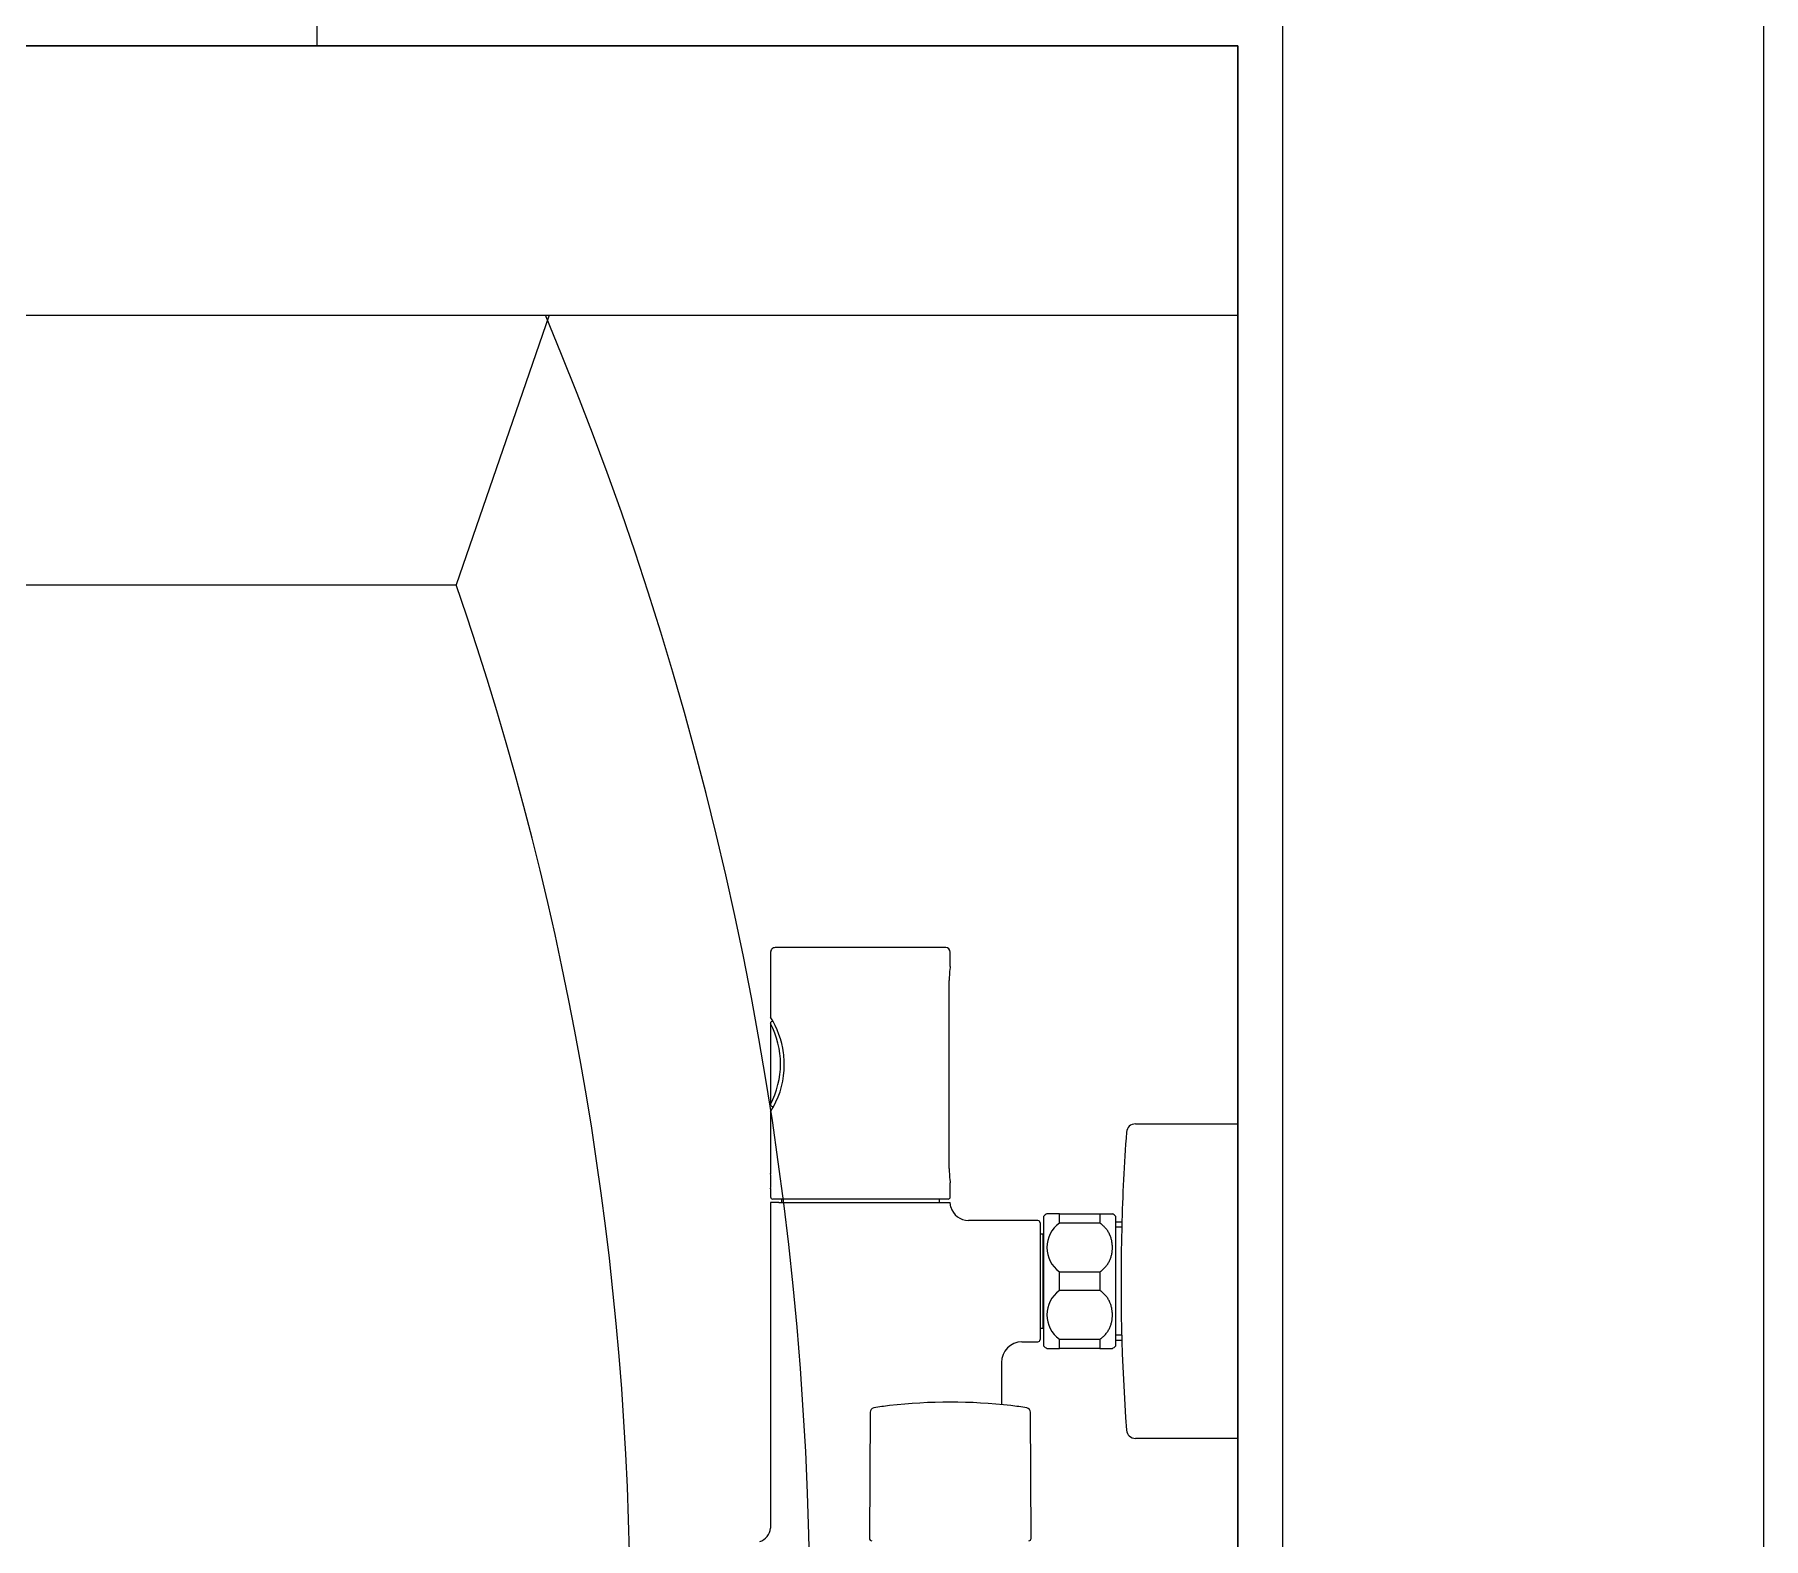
# Model space of a CAD drawing. Header units: millimetres. Extents: x 976 to 9349, y -1578 to 2211.
# Drawn here: x 6146.1 to 6184.58, y 54.88 to 88.35 of the extents above; entities that cross this region are included whole.
import ezdxf

# ---------------------------------------------------------------- set-up
doc = ezdxf.new("R2010")
doc.units = ezdxf.units.MM
for name, color, linetype in [('Płytki', 254, 'Continuous'), ('Wbudowane', 175, 'Continuous'), ('Ściany', 7, 'Continuous')]:
    doc.layers.add(name, color=color, linetype=linetype)

# ---------------------------------------------------------------- blocks, each defined once
blk = doc.blocks.new('Z$W@#9123')
for p, q in [((10.925, 52.903), (3.925, 52.903)), ((3.925, 50.624), (3.925, 52.903)), ((9.425, 52.903), (5.425, 52.903)), ((10.925, 52.903), (10.925, 50.624)), ((16.925, 52.903), (12.925, 52.903)), ((5.925, 49.833), (5.925, 50.112)), ((5.975, 50.183), (8.875, 50.183)), ((6.103, 50.183), (6.103, 50.322)), ((6.22, 50.319), (6.22, 50.183)), ((8.63, 50.319), (8.63, 50.183)), ((8.747, 50.322), (8.747, 50.183)), ((8.925, 49.833), (8.925, 50.112)), ((5.925, 48.933), (5.925, 49.833)), ((5.925, 49.833), (6.134, 49.833)), ((6.134, 49.833), (6.134, 48.933)), ((7.216, 48.933), (7.216, 49.833)), ((7.216, 49.833), (7.634, 49.833)), ((7.634, 49.833), (7.634, 48.933)), ((8.716, 48.933), (8.716, 49.833)), ((8.716, 49.833), (8.925, 49.833)), ((8.925, 49.833), (8.925, 48.933)), ((6.134, 48.933), (5.925, 48.933)), ((5.925, 48.933), (5.925, 48.653)), ((7.634, 48.933), (7.216, 48.933)), ((8.925, 48.933), (8.716, 48.933)), ((8.925, 48.653), (8.925, 48.933)), ((8.875, 48.583), (5.975, 48.583)), ((6.125, 48.503), (8.725, 48.503)), ((6.388, 48.583), (6.38, 48.573)), ((8.47, 48.573), (6.38, 48.573)), ((6.38, 48.573), (6.38, 48.503)), ((8.47, 48.573), (8.462, 48.583)), ((8.47, 48.503), (8.47, 48.573)), ((6.075, 48.453), (6.075, 46.906)), ((8.775, 48.104), (8.775, 48.453)), ((13.152, 48.302), (10.343, 48.288)), ((10.173, 47.647), (9.24, 47.647)), ((0, 46.403), (0, 42.603)), ((0.417, 46.503), (0.1, 46.503)), ((1.333, 46.478), (0.733, 46.478)), ((4.917, 46.478), (1.333, 46.478)), ((5.55, 46.503), (5.233, 46.503)), ((5.6, 46.453), (5.6, 42.553)), ((5.675, 46.263), (5.6, 46.263)), ((5.777, 46.515), (5.675, 46.497)), ((5.675, 46.035), (5.675, 46.498)), ((5.675, 42.69), (5.675, 46.035)), ((10.343, 44.718), (13.152, 44.703)), ((5.6, 42.743), (5.675, 42.743)), ((0.1, 42.503), (1.55, 42.503)), ((1.69, 42.499), (3.49, 42.499)), ((3.65, 42.503), (5.031, 42.503)), ((5.369, 42.503), (5.55, 42.503)), ((5.675, 42.69), (5.675, 42.503)), ((5.675, 42.503), (12.925, 42.503))]:
    blk.add_line(p, q)
for centre, radius, start, end in [((4.125, 50.624), 0.2, 180, 265.7757), ((7.425, 95.303), 45, 265.7757, 268.4656), ((7.425, 95.303), 45, 268.4656, 274.2243), ((10.725, 50.624), 0.2, 274.2243, 0), ((6.765, 49.569), 1, 142.1519, 147.1021), ((8.085, 49.569), 1, 32.8979, 37.8481), ((6.675, 49.317), 0.664, 215.3947, 324.6053), ((8.175, 49.317), 0.664, 215.3947, 324.6053), ((6.765, 49.196), 1, 212.904, 217.8481), ((6.125, 48.453), 0.05, 90, 180), ((8.725, 48.453), 0.05, 0, 90), ((8.085, 49.196), 1, 322.1519, 327.093), ((15.651, 47.241), 5.49, 169.891, 173.6046), ((10.344, 48.188), 0.1, 90.3, 169.891), ((13.152, 48.252), 0.05, 0, 90.3), ((9.235, 48.106), 0.463, 181.3498, 270.2965), ((22.243, 46.503), 12.124, 173.6046, 186.3954), ((5.666, 46.908), 0.408, 285.7816, 359.7132), ((0.1, 46.403), 0.1, 90, 180), ((0.734, 48.551), 2.073, 261.2068, 262.9113), ((0.733, 48.536), 2.057, 262.8707, 269.9954), ((4.917, 48.539), 2.061, 270.0101, 277.1271), ((4.917, 48.538), 2.06, 276.8524, 277.1284), ((4.916, 48.552), 2.074, 277.094, 278.7932), ((4.916, 48.554), 2.076, 277.0959, 278.7941), ((5.55, 46.453), 0.05, 0, 90), ((15.651, 45.764), 5.49, 186.3954, 190.109), ((10.344, 44.818), 0.1, 190.109, 269.7), ((13.152, 44.753), 0.05, 269.7, 0), ((2.574, 40.904), 1.898, 96.9785, 122.637), ((2.59, 40.814), 1.91, 61.8814, 118.1186), ((2.598, 41.21), 1.599, 85.3572, 99.1968), ((2.62, 40.909), 1.898, 57.1213, 86.7318), ((0.1, 42.603), 0.1, 180, 270), ((1.55, 42.552), 0.0499, 269.9437, 292.8852), ((1.55, 42.553), 0.05, 292.9186, 333.6974), ((1.703, 42.602), 0.104, 251.184, 263.0635), ((3.49, 42.545), 0.046, 270, 307.7119), ((3.494, 42.547), 0.0456, 301.9671, 35.4292), ((3.65, 42.553), 0.05, 205.8302, 247.0814), ((3.65, 42.552), 0.0499, 247.1149, 270.0563), ((5.202, 40.53), 1.98, 90.058, 94.9637), ((5.031, 42.553), 0.05, 270.0015, 279.347), ((5.198, 40.53), 1.98, 85.0363, 89.942), ((5.369, 42.553), 0.05, 260.653, 269.9985), ((5.55, 42.553), 0.05, 270, 0), ((12.881, 42.14), 0.365, 19.9931, 83.1402)]:
    blk.add_arc(centre, radius, start, end)
for points, knots in [([(7.216, 49.833), (7.201, 49.857), (7.185, 49.879), (7.149, 49.921), (7.13, 49.94), (7.099, 49.967), (7.088, 49.975), (7.072, 49.988), (7.067, 49.992), (7.056, 49.999), (7.05, 50.003), (7.022, 50.021), (6.999, 50.034), (6.952, 50.057), (6.928, 50.067), (6.891, 50.079), (6.878, 50.083), (6.853, 50.09), (6.841, 50.093), (6.803, 50.101), (6.778, 50.105), (6.727, 50.111), (6.701, 50.112), (6.662, 50.112), (6.65, 50.112), (6.624, 50.11), (6.611, 50.109), (6.573, 50.105), (6.548, 50.101), (6.498, 50.09), (6.473, 50.084), (6.436, 50.071), (6.424, 50.067), (6.406, 50.059), (6.4, 50.057), (6.388, 50.052), (6.382, 50.049), (6.352, 50.035), (6.329, 50.022), (6.284, 49.993), (6.263, 49.977), (6.237, 49.955), (6.232, 49.95), (6.222, 49.941), (6.217, 49.936), (6.202, 49.921), (6.193, 49.911), (6.165, 49.88), (6.149, 49.857), (6.134, 49.833)], [0, 0, 0, 0, 0.0625, 0.0625, 0.125, 0.125, 0.15625, 0.15625, 0.171875, 0.171875, 0.1875, 0.1875, 0.25, 0.25, 0.3125, 0.3125, 0.34375, 0.34375, 0.375, 0.375, 0.4375, 0.4375, 0.5, 0.5, 0.53125, 0.53125, 0.5625, 0.5625, 0.625, 0.625, 0.6875, 0.6875, 0.71875, 0.71875, 0.734375, 0.734375, 0.75, 0.75, 0.8125, 0.8125, 0.875, 0.875, 0.890625, 0.890625, 0.90625, 0.90625, 0.9375, 0.9375, 1, 1, 1, 1]), ([(8.716, 49.833), (8.701, 49.857), (8.685, 49.879), (8.649, 49.921), (8.63, 49.94), (8.599, 49.967), (8.588, 49.975), (8.572, 49.988), (8.567, 49.992), (8.556, 49.999), (8.55, 50.003), (8.522, 50.021), (8.499, 50.034), (8.452, 50.057), (8.428, 50.067), (8.391, 50.079), (8.378, 50.083), (8.353, 50.09), (8.341, 50.093), (8.303, 50.101), (8.278, 50.105), (8.227, 50.111), (8.201, 50.112), (8.162, 50.112), (8.15, 50.112), (8.124, 50.11), (8.111, 50.109), (8.073, 50.105), (8.048, 50.101), (7.998, 50.09), (7.973, 50.084), (7.936, 50.071), (7.924, 50.067), (7.906, 50.059), (7.9, 50.057), (7.888, 50.052), (7.882, 50.049), (7.852, 50.035), (7.829, 50.022), (7.784, 49.993), (7.763, 49.977), (7.737, 49.955), (7.732, 49.95), (7.722, 49.941), (7.717, 49.936), (7.702, 49.921), (7.693, 49.911), (7.665, 49.88), (7.649, 49.857), (7.634, 49.833)], [0, 0, 0, 0, 0.0625, 0.0625, 0.125, 0.125, 0.15625, 0.15625, 0.171875, 0.171875, 0.1875, 0.1875, 0.25, 0.25, 0.3125, 0.3125, 0.34375, 0.34375, 0.375, 0.375, 0.4375, 0.4375, 0.5, 0.5, 0.53125, 0.53125, 0.5625, 0.5625, 0.625, 0.625, 0.6875, 0.6875, 0.71875, 0.71875, 0.734375, 0.734375, 0.75, 0.75, 0.8125, 0.8125, 0.875, 0.875, 0.890625, 0.890625, 0.90625, 0.90625, 0.9375, 0.9375, 1, 1, 1, 1]), ([(1.642, 42.558), (1.641, 42.552), (1.64, 42.548), (1.64, 42.545), (1.64, 42.539), (1.644, 42.526), (1.654, 42.513), (1.664, 42.505), (1.669, 42.504), (1.669, 42.503)], [0, 0, 0, 0, 0.262703, 0.262703, 0.262703, 0.514925, 0.77659, 0.981402, 1, 1, 1, 1])]:
    blk.add_open_spline(points, degree=3, knots=knots)
blk.add_open_spline([(8.775, 48.096), (8.775, 48.099), (8.775, 48.103), (8.775, 48.106)], degree=3)
blk = doc.blocks.new('Z$W@#8064')
for p, q in [((64, 160), (64, 0)), ((70, 160), (70, 0)), ((58, 120.111), (58, 17.396)), ((64, 15.33, 3.975), (58, 17.396, 1.934)), ((0, 0), (70, 0))]:
    blk.add_line(p, q)
for radius, start, end in [(70.81, 251.13073, 289.03951), (74.81, 247.27422, 292.89111)]:
    blk.add_arc((34.901, 84.332, 3.975), radius, start, end)

msp = doc.modelspace()

# ---------------------------------------------------------------- linework, layer by layer
at = {"layer": 'Płytki'}
for p, q in [((6152.385, 167.603), (6152.385, 88.103)), ((6152.385, 167.603), (6152.385, 88.103)), ((6152.385, 88.103), (6012.885, 88.103)), ((6172.885, 88.103), (6152.385, 88.103)), ((6172.885, 88.103), (6172.885, 18.103))]:
    msp.add_line(p, q, dxfattribs=at)
at = {"layer": 'Ściany'}
for p, q in [((6184.585, 264.403), (6184.585, -3.297)), ((6173.885, 17.103), (6173.885, 254.403))]:
    msp.add_line(p, q, dxfattribs=at)

# ---------------------------------------------------------------- block references
at = {"layer": 'Wbudowane'}
for name, p, rotation in [('Z$W@#8064', (6172.885, 18.103), 90), ('Z$W@#9123', (6119.982, 68.028), -90.00000000000001)]:
    msp.add_blockref(name, p, dxfattribs=dict(at, rotation=rotation))

doc.saveas('drawing.dxf')
